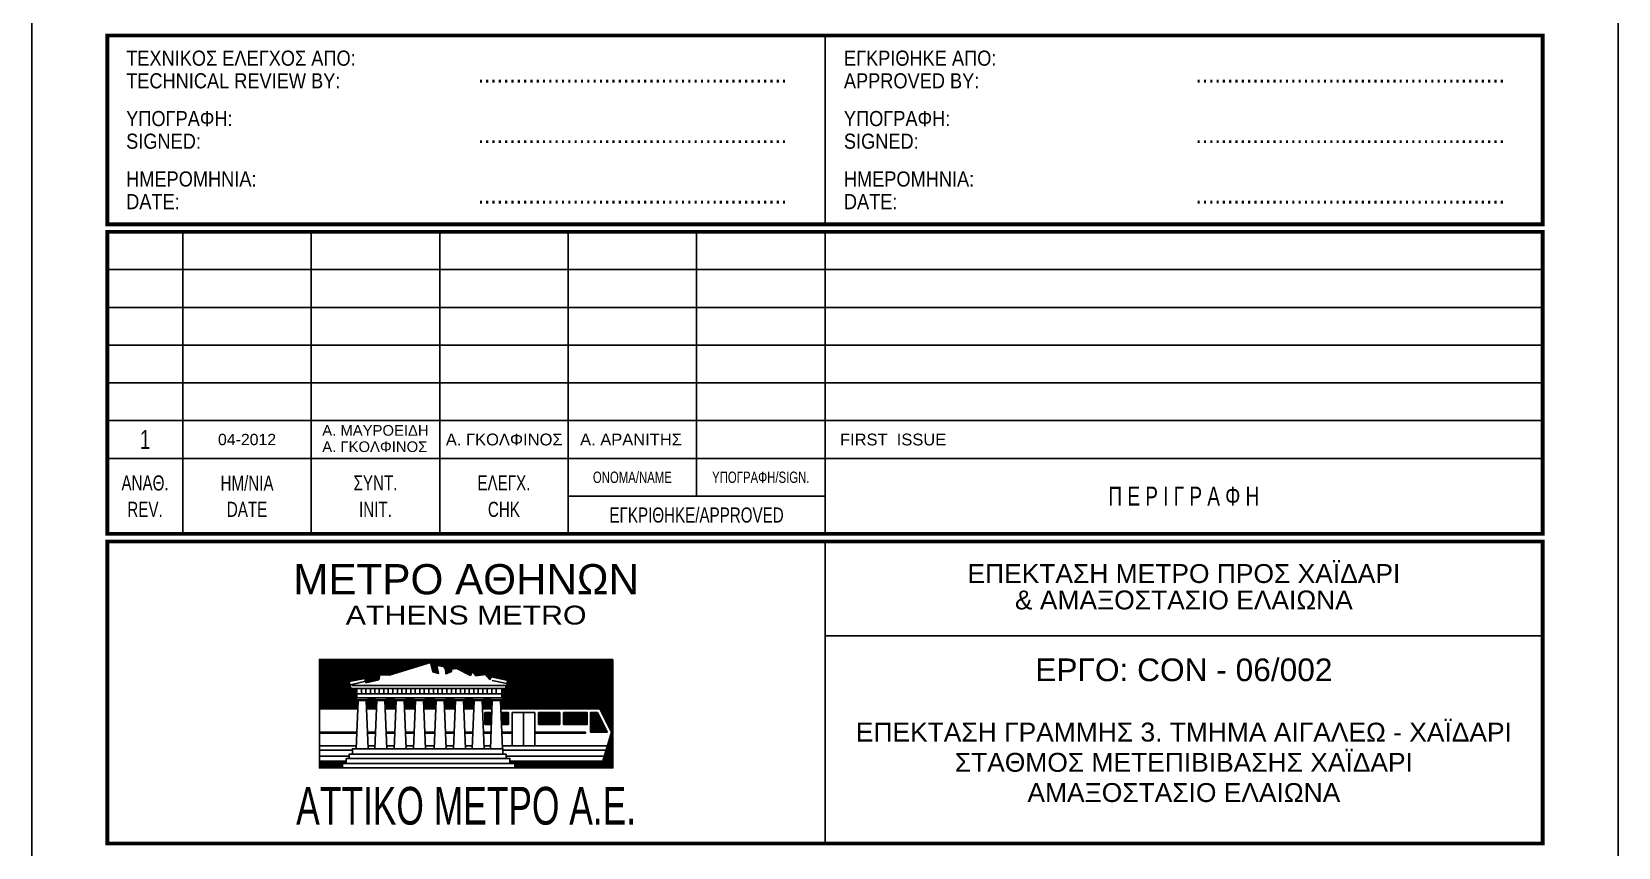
# Model space of a CAD drawing. Header units: millimetres. Extents: x 167 to 1023, y -2 to 136.
# Drawn here: x 981.14 to 1023.14, y 20.44 to 42.04 of the extents above; entities that cross this region are included whole.
import ezdxf
from ezdxf.enums import TextEntityAlignment as Align

# ---------------------------------------------------------------- set-up
doc = ezdxf.new("R2010")
doc.units = ezdxf.units.MM
doc.layers.add('OTM Title + Pinakida', color=7, linetype='Continuous')
doc.styles.add('ARIAL', font='ARIAL.TTF')
doc.styles.add('Arial Greek', font='ARIAL.TTF')
doc.styles.add('ARIAL_GREEK', font='ARIAL.TTF')
doc.styles.add('WG-COMPLEX', font='wgcompl.shx')
doc.styles.add('WG-SIMPL', font='wgsimpl.shx')

# ---------------------------------------------------------------- blocks, each defined once
blk = doc.blocks.new('*X89')
at = {"color": 0, "linetype": 'Continuous'}
for p, q in [((14.9, 279.54), (23.7, 288.34)), ((14.9, 279.71), (23.53, 288.34)), ((14.9, 279.89), (23.35, 288.34)), ((14.9, 280.07), (23.17, 288.34)), ((14.9, 280.25), (23, 288.34)), ((14.9, 280.42), (22.82, 288.34)), ((14.9, 280.6), (22.64, 288.34)), ((14.9, 280.78), (22.47, 288.34)), ((14.9, 280.95), (22.29, 288.34)), ((14.9, 281.13), (22.11, 288.34)), ((14.9, 281.31), (21.94, 288.34)), ((14.9, 281.48), (21.76, 288.34)), ((14.9, 281.66), (21.58, 288.34)), ((14.9, 281.84), (21.41, 288.34)), ((14.9, 282.01), (21.23, 288.34)), ((14.9, 282.19), (21.05, 288.34)), ((14.9, 282.37), (20.88, 288.34)), ((14.9, 282.54), (20.7, 288.34)), ((14.9, 282.72), (20.52, 288.34)), ((14.9, 282.9), (20.34, 288.34)), ((14.9, 283.07), (20.17, 288.34)), ((14.9, 283.25), (19.99, 288.34)), ((14.9, 283.43), (19.81, 288.34)), ((14.9, 283.6), (19.64, 288.34)), ((14.9, 283.78), (19.46, 288.34)), ((14.9, 283.96), (19.28, 288.34)), ((14.9, 284.13), (19.11, 288.34)), ((14.9, 284.31), (18.93, 288.34)), ((14.9, 284.49), (18.75, 288.34)), ((14.9, 284.66), (18.58, 288.34)), ((14.9, 284.84), (18.4, 288.34)), ((14.9, 285.02), (18.22, 288.34)), ((14.9, 285.2), (18.05, 288.34)), ((14.9, 285.37), (17.87, 288.34)), ((14.9, 285.55), (17.69, 288.34)), ((14.9, 285.73), (17.52, 288.34)), ((14.9, 285.9), (17.34, 288.34)), ((14.9, 286.08), (17.16, 288.34)), ((14.9, 286.26), (16.99, 288.34)), ((14.9, 286.43), (16.81, 288.34)), ((14.9, 286.61), (16.63, 288.34)), ((14.9, 286.79), (16.46, 288.34)), ((14.9, 286.96), (16.28, 288.34)), ((14.9, 287.14), (16.1, 288.34)), ((14.9, 287.32), (15.93, 288.34)), ((14.9, 287.49), (15.75, 288.34)), ((14.9, 287.67), (15.57, 288.34)), ((14.9, 287.85), (15.4, 288.34)), ((14.9, 288.02), (15.22, 288.34)), ((14.9, 288.2), (15.04, 288.34)), ((15.08, 279.54), (23.88, 288.34)), ((15.26, 279.54), (24.06, 288.34)), ((20.3, 284.4), (24.23, 288.34)), ((20.52, 284.45), (24.41, 288.34)), ((20.74, 284.49), (24.59, 288.34)), ((20.96, 284.54), (24.76, 288.34)), ((21.18, 284.58), (24.94, 288.34)), ((21.41, 284.63), (25.12, 288.34)), ((21.63, 284.67), (25.29, 288.34)), ((21.85, 284.72), (25.47, 288.34)), ((22.07, 284.76), (25.65, 288.34)), ((22.3, 284.81), (25.82, 288.34)), ((22.52, 284.85), (26, 288.34)), ((22.74, 284.9), (26.18, 288.34)), ((22.96, 284.94), (26.36, 288.34)), ((23.07, 284.87), (26.53, 288.34)), ((23.1, 284.73), (26.71, 288.34)), ((23.13, 284.59), (26.89, 288.34)), ((23.17, 284.44), (27.06, 288.34)), ((23.2, 284.3), (27.24, 288.34)), ((23.28, 284.2), (27.42, 288.34)), ((23.51, 284.25), (27.59, 288.34)), ((23.74, 284.31), (27.77, 288.34)), ((23.97, 284.36), (27.95, 288.34)), ((24.2, 284.41), (28.12, 288.34)), ((24.43, 284.47), (28.3, 288.34)), ((25.76, 285.62), (28.48, 288.34)), ((25.92, 285.61), (28.65, 288.34)), ((26.09, 285.6), (28.83, 288.34)), ((26.26, 285.59), (29.01, 288.34)), ((26.43, 285.58), (29.18, 288.34)), ((26.59, 285.57), (29.36, 288.34)), ((26.76, 285.56), (29.54, 288.34)), ((26.93, 285.55), (29.71, 288.34)), ((27.1, 285.54), (29.89, 288.34)), ((27.26, 285.53), (30.07, 288.34)), ((27.47, 285.57), (30.24, 288.34)), ((27.73, 285.65), (30.42, 288.34)), ((27.98, 285.72), (30.6, 288.34)), ((28.24, 285.8), (30.77, 288.34)), ((28.49, 285.88), (30.95, 288.34)), ((28.74, 285.95), (31.13, 288.34)), ((29, 286.03), (31.3, 288.34)), ((29.25, 286.11), (31.48, 288.34)), ((29.5, 286.18), (31.66, 288.34)), ((29.76, 286.26), (31.84, 288.34)), ((30.01, 286.34), (32.01, 288.34)), ((30.26, 286.41), (32.19, 288.34)), ((30.52, 286.49), (32.37, 288.34)), ((30.77, 286.57), (32.54, 288.34)), ((31.03, 286.64), (32.72, 288.34)), ((31.28, 286.72), (32.9, 288.34)), ((31.53, 286.8), (33.07, 288.34)), ((31.79, 286.87), (33.25, 288.34)), ((32.04, 286.95), (33.43, 288.34)), ((32.29, 287.03), (33.6, 288.34)), ((32.55, 287.11), (33.78, 288.34)), ((32.8, 287.18), (33.96, 288.34)), ((33.05, 287.26), (34.13, 288.34)), ((33.31, 287.34), (34.31, 288.34)), ((33.56, 287.41), (34.49, 288.34)), ((33.81, 287.49), (34.66, 288.34)), ((34.07, 287.57), (34.84, 288.34)), ((34.32, 287.64), (35.02, 288.34)), ((34.58, 287.72), (35.19, 288.34)), ((34.77, 287.74), (35.37, 288.34)), ((34.81, 287.6), (35.55, 288.34)), ((34.84, 287.46), (35.72, 288.34)), ((34.88, 287.32), (35.9, 288.34)), ((34.92, 287.18), (36.08, 288.34)), ((34.95, 287.04), (36.25, 288.34)), ((34.99, 286.9), (36.43, 288.34)), ((35.03, 286.76), (36.61, 288.34)), ((35.06, 286.62), (36.79, 288.34)), ((35.1, 286.48), (36.96, 288.34)), ((35.14, 286.34), (35.92, 287.12)), ((35.17, 286.2), (35.95, 286.97)), ((35.26, 286.1), (35.98, 286.82)), ((35.4, 286.06), (36.01, 286.67)), ((35.53, 286.03), (36.04, 286.53)), ((35.67, 285.99), (36.06, 286.38)), ((36.03, 287.23), (37.14, 288.34)), ((36.18, 287.2), (37.32, 288.34)), ((36.34, 287.18), (37.49, 288.34)), ((36.49, 287.16), (37.67, 288.34)), ((36.65, 287.14), (37.85, 288.34)), ((36.81, 287.12), (38.02, 288.34)), ((36.96, 287.1), (38.2, 288.34)), ((37.11, 287.07), (38.38, 288.34)), ((37.18, 286.97), (38.55, 288.34)), ((37.25, 286.86), (38.73, 288.34)), ((37.32, 286.75), (38.91, 288.34)), ((37.39, 286.65), (39.08, 288.34)), ((37.43, 286.51), (39.26, 288.34)), ((37.45, 286.35), (39.44, 288.34)), ((37.47, 286.2), (39.61, 288.34)), ((37.49, 286.04), (39.79, 288.34)), ((37.51, 285.88), (39.97, 288.34)), ((37.58, 285.78), (40.14, 288.34)), ((37.91, 285.93), (38.54, 286.55)), ((38.24, 286.08), (38.53, 286.37)), ((38.61, 286.62), (40.32, 288.34)), ((38.81, 286.65), (40.5, 288.34)), ((39.01, 286.67), (40.67, 288.34)), ((39.21, 286.7), (40.85, 288.34)), ((39.41, 286.72), (41.03, 288.34)), ((39.55, 286.68), (41.2, 288.34)), ((39.66, 286.62), (41.38, 288.34)), ((39.78, 286.56), (41.56, 288.34)), ((39.9, 286.5), (41.73, 288.34)), ((40.01, 286.44), (41.91, 288.34)), ((40.13, 286.38), (42.09, 288.34)), ((40.25, 286.32), (42.27, 288.34)), ((40.37, 286.26), (42.44, 288.34)), ((40.48, 286.2), (42.62, 288.34)), ((40.6, 286.14), (42.8, 288.34)), ((40.72, 286.08), (42.97, 288.34)), ((40.83, 286.02), (43.15, 288.34)), ((40.95, 285.96), (43.33, 288.34)), ((41.07, 285.9), (43.5, 288.34)), ((41.19, 285.85), (43.68, 288.34)), ((41.3, 285.79), (43.86, 288.34)), ((41.42, 285.73), (44.03, 288.34)), ((41.54, 285.67), (44.21, 288.34)), ((41.66, 285.61), (44.39, 288.34)), ((42.35, 286.13), (44.56, 288.34)), ((42.43, 286.02), (44.74, 288.34)), ((42.5, 285.92), (44.92, 288.34)), ((42.57, 285.82), (45.09, 288.34)), ((42.64, 285.71), (45.27, 288.34)), ((42.72, 285.61), (45.45, 288.34)), ((42.79, 285.5), (45.62, 288.34)), ((42.86, 285.4), (45.8, 288.34)), ((43.07, 285.43), (45.98, 288.34)), ((43.28, 285.46), (46.15, 288.34)), ((43.48, 285.49), (46.33, 288.34)), ((43.69, 285.52), (46.51, 288.34)), ((43.89, 285.55), (46.68, 288.34)), ((44.1, 285.57), (46.86, 288.34)), ((44.3, 285.6), (47.04, 288.34)), ((44.51, 285.63), (47.21, 288.34)), ((44.63, 285.58), (47.39, 288.34)), ((44.71, 285.48), (47.57, 288.34)), ((44.79, 285.39), (47.75, 288.34)), ((44.88, 285.29), (47.92, 288.34)), ((44.96, 285.2), (48.1, 288.34)), ((45.04, 285.11), (48.28, 288.34)), ((45.13, 285.01), (48.45, 288.34)), ((45.21, 284.92), (48.63, 288.34)), ((45.67, 285.21), (48.81, 288.34)), ((45.82, 285.17), (48.98, 288.34)), ((45.96, 285.14), (49.16, 288.34)), ((46.11, 285.11), (49.34, 288.34)), ((46.25, 285.08), (49.51, 288.34)), ((46.4, 285.05), (49.69, 288.34)), ((46.54, 285.02), (49.87, 288.34)), ((46.69, 284.98), (50.04, 288.34)), ((46.83, 284.95), (50.22, 288.34)), ((46.98, 284.92), (50.4, 288.34)), ((47.12, 284.89), (50.57, 288.34)), ((47.26, 280.6), (54.99, 288.34)), ((47.26, 280.43), (55.17, 288.34)), ((47.27, 284.86), (50.75, 288.34)), ((47.27, 280.26), (55.35, 288.34)), ((47.28, 280.09), (55.52, 288.34)), ((47.29, 279.92), (55.7, 288.34)), ((47.29, 279.75), (55.88, 288.34)), ((47.3, 279.58), (56.05, 288.34)), ((47.41, 284.82), (50.93, 288.34)), ((47.43, 279.54), (56.23, 288.34)), ((47.48, 282.42), (53.4, 288.34)), ((47.48, 282.24), (53.58, 288.34)), ((47.48, 282.06), (53.76, 288.34)), ((47.48, 281.89), (53.93, 288.34)), ((47.48, 281.71), (54.11, 288.34)), ((47.48, 281.53), (54.29, 288.34)), ((47.56, 284.79), (51.1, 288.34)), ((47.58, 281.46), (54.46, 288.34)), ((47.6, 281.3), (54.64, 288.34)), ((47.6, 281.12), (54.82, 288.34)), ((47.61, 279.54), (56.41, 288.34)), ((47.7, 284.76), (51.28, 288.34)), ((47.78, 279.54), (56.58, 288.34)), ((47.85, 284.73), (51.46, 288.34)), ((47.96, 279.54), (56.76, 288.34)), ((47.99, 284.7), (51.63, 288.34)), ((48.14, 284.66), (51.81, 288.34)), ((48.14, 279.54), (56.94, 288.34)), ((48.22, 283.34), (53.23, 288.34)), ((48.28, 284.63), (51.99, 288.34)), ((48.31, 279.54), (57.11, 288.34)), ((48.42, 284.06), (52.69, 288.34)), ((48.43, 284.6), (52.16, 288.34)), ((48.45, 283.92), (52.87, 288.34)), ((48.48, 283.77), (53.05, 288.34)), ((48.49, 279.54), (57.29, 288.34)), ((48.51, 284.33), (52.52, 288.34)), ((48.57, 284.57), (52.34, 288.34)), ((48.67, 279.54), (57.47, 288.34)), ((48.84, 279.54), (57.64, 288.34)), ((49.02, 279.54), (57.82, 288.34)), ((49.2, 279.54), (58, 288.34)), ((49.37, 279.54), (58.17, 288.34)), ((49.55, 279.54), (58.35, 288.34)), ((49.73, 279.54), (58.53, 288.34)), ((49.9, 279.54), (58.71, 288.34)), ((50.08, 279.54), (58.88, 288.34)), ((50.26, 279.54), (59.06, 288.34)), ((50.43, 279.54), (59.24, 288.34)), ((50.61, 279.54), (59.41, 288.34)), ((50.79, 279.54), (59.59, 288.34)), ((50.96, 279.54), (59.77, 288.34)), ((51.14, 279.54), (59.94, 288.34)), ((51.32, 279.54), (60.12, 288.34)), ((51.5, 279.54), (60.3, 288.34)), ((51.67, 279.54), (60.47, 288.34)), ((51.85, 279.54), (60.65, 288.34)), ((52.03, 279.54), (60.83, 288.34)), ((52.2, 279.54), (61, 288.34)), ((52.38, 279.54), (61.18, 288.34)), ((52.56, 279.54), (61.36, 288.34)), ((52.73, 279.54), (61.53, 288.34)), ((52.91, 279.54), (61.71, 288.34)), ((53.09, 279.54), (61.89, 288.34)), ((53.26, 279.54), (62.06, 288.34)), ((53.44, 279.54), (62.24, 288.34)), ((53.62, 279.54), (62.42, 288.34)), ((53.79, 279.54), (62.59, 288.34)), ((53.97, 279.54), (62.77, 288.34)), ((54.15, 279.54), (62.95, 288.34)), ((54.32, 279.54), (63.12, 288.34)), ((54.5, 279.54), (63.3, 288.34)), ((54.68, 279.54), (63.48, 288.34)), ((54.85, 279.54), (63.66, 288.34)), ((55.03, 279.54), (63.83, 288.34)), ((55.21, 279.54), (64.01, 288.34)), ((55.38, 279.54), (64.19, 288.34)), ((55.56, 279.54), (64.36, 288.34)), ((55.74, 279.54), (64.54, 288.34)), ((55.91, 279.54), (64.72, 288.34)), ((56.09, 279.54), (64.89, 288.34)), ((56.27, 279.54), (65.07, 288.34)), ((56.44, 279.54), (65.25, 288.34)), ((56.62, 279.54), (65.42, 288.34)), ((56.8, 279.54), (65.6, 288.34)), ((56.98, 279.54), (65.78, 288.34)), ((57.15, 279.54), (65.95, 288.34)), ((57.33, 279.54), (66.13, 288.34)), ((57.51, 279.54), (66.31, 288.34)), ((57.68, 279.54), (66.48, 288.34)), ((57.86, 279.54), (66.66, 288.34)), ((58.04, 279.54), (66.84, 288.34)), ((58.21, 279.54), (67.01, 288.34)), ((58.39, 279.54), (67.19, 288.34)), ((58.57, 279.54), (67.35, 288.32)), ((58.74, 279.54), (67.35, 288.15)), ((58.92, 279.54), (67.35, 287.97)), ((59.1, 279.54), (67.35, 287.79)), ((59.27, 279.54), (67.35, 287.62)), ((59.45, 279.54), (67.35, 287.44)), ((59.63, 279.54), (67.35, 287.26)), ((59.8, 279.54), (67.35, 287.09)), ((59.98, 279.54), (67.35, 286.91)), ((60.16, 279.54), (67.35, 286.73)), ((60.33, 279.54), (67.35, 286.56)), ((60.51, 279.54), (67.35, 286.38)), ((15.43, 279.54), (20.23, 284.34)), ((15.61, 279.54), (20.27, 284.2)), ((15.79, 279.54), (20.3, 284.05)), ((15.96, 279.54), (20.34, 283.91)), ((16.14, 279.54), (20.37, 283.77)), ((16.32, 279.54), (20.41, 283.63)), ((16.49, 279.54), (20.44, 283.49)), ((24.66, 284.52), (25.73, 285.59)), ((24.89, 284.58), (25.67, 285.36)), ((25.12, 284.63), (25.61, 285.12)), ((25.35, 284.69), (25.56, 284.89)), ((35.81, 285.95), (36.09, 286.23)), ((35.95, 285.92), (36.12, 286.09)), ((36.09, 285.88), (36.15, 285.94)), ((41.77, 285.55), (42.08, 285.86)), ((45.29, 284.82), (45.6, 285.13)), ((48.32, 283.61), (48.41, 283.7)), ((60.69, 279.54), (67.35, 286.2)), ((60.86, 279.54), (67.35, 286.02)), ((61.04, 279.54), (67.35, 285.85)), ((61.22, 279.54), (67.35, 285.67)), ((61.39, 279.54), (67.35, 285.49)), ((61.57, 279.54), (67.35, 285.32)), ((61.75, 279.54), (67.35, 285.14)), ((61.93, 279.54), (67.35, 284.96)), ((62.1, 279.54), (67.35, 284.79)), ((62.28, 279.54), (67.35, 284.61)), ((62.46, 279.54), (67.35, 284.43)), ((62.63, 279.54), (67.35, 284.26)), ((62.81, 279.54), (67.35, 284.08)), ((62.99, 279.54), (67.35, 283.9)), ((63.16, 279.54), (67.35, 283.73)), ((63.34, 279.54), (67.35, 283.55)), ((16.67, 279.54), (20.48, 283.35)), ((16.85, 279.54), (20.57, 283.26)), ((17.02, 279.54), (20.67, 283.18)), ((17.2, 279.54), (20.81, 283.15)), ((17.38, 279.54), (20.99, 283.15)), ((17.55, 279.54), (21.17, 283.15)), ((17.73, 279.54), (21.34, 283.15)), ((17.91, 279.54), (21.52, 283.15)), ((18.08, 279.54), (21.59, 283.05)), ((18.26, 279.54), (21.59, 282.87)), ((18.44, 279.54), (21.59, 282.69)), ((18.61, 279.54), (21.59, 282.52)), ((18.79, 279.54), (21.59, 282.34)), ((18.97, 279.54), (21.59, 282.16)), ((19.15, 279.54), (21.59, 281.99)), ((19.32, 279.54), (21.59, 281.81)), ((19.5, 279.54), (21.59, 281.63)), ((19.68, 279.54), (21.47, 281.34)), ((19.85, 279.54), (21.47, 281.16)), ((20.03, 279.54), (21.55, 281.05)), ((20.21, 279.54), (21.68, 281.01)), ((20.38, 279.54), (21.81, 280.97)), ((20.56, 279.54), (21.8, 280.78)), ((20.74, 279.54), (21.8, 280.6)), ((23.25, 280.82), (23.45, 281.01)), ((23.25, 280.99), (23.27, 281.01)), ((23.26, 280.65), (24.07, 281.46)), ((23.27, 280.48), (24.25, 281.46)), ((23.28, 280.14), (24.6, 281.46)), ((23.28, 280.31), (24.43, 281.46)), ((23.29, 279.97), (24.78, 281.46)), ((23.3, 279.8), (24.82, 281.32)), ((23.3, 279.63), (24.82, 281.15)), ((23.39, 279.54), (24.9, 281.05)), ((23.56, 279.54), (25.04, 281.01)), ((23.61, 281.17), (23.89, 281.46)), ((23.61, 281.35), (23.72, 281.46)), ((23.74, 279.54), (25.16, 280.95)), ((23.92, 279.54), (25.15, 280.77)), ((24.09, 279.54), (25.14, 280.58)), ((26.61, 280.99), (26.63, 281.01)), ((26.62, 280.82), (26.81, 281.01)), ((26.63, 280.48), (27.61, 281.46)), ((26.63, 280.65), (27.43, 281.46)), ((26.64, 280.31), (27.78, 281.46)), ((26.65, 279.97), (28.14, 281.46)), ((26.65, 280.14), (27.96, 281.46)), ((26.66, 279.8), (28.29, 281.43)), ((26.67, 279.63), (28.29, 281.25)), ((26.75, 279.54), (28.31, 281.1)), ((26.92, 279.54), (28.4, 281.01)), ((26.95, 281.16), (27.25, 281.46)), ((26.95, 281.33), (27.08, 281.46)), ((27.1, 279.54), (28.57, 281.01)), ((27.28, 279.54), (28.62, 280.88)), ((27.45, 279.54), (28.61, 280.69)), ((30.06, 280.91), (30.16, 281.01)), ((30.07, 280.74), (30.79, 281.46)), ((30.08, 280.4), (31.14, 281.46)), ((30.08, 280.57), (30.97, 281.46)), ((30.09, 280.23), (31.32, 281.46)), ((30.1, 279.89), (31.67, 281.46)), ((30.1, 280.06), (31.5, 281.46)), ((30.11, 279.72), (31.75, 281.36)), ((30.12, 279.55), (31.75, 281.18)), ((30.28, 279.54), (31.81, 281.06)), ((30.42, 281.26), (30.61, 281.46)), ((30.42, 281.44), (30.44, 281.46)), ((30.46, 279.54), (31.93, 281.01)), ((30.64, 279.54), (32.09, 280.99)), ((30.81, 279.54), (32.08, 280.8)), ((30.99, 279.54), (32.07, 280.62)), ((33.52, 281.01), (33.52, 281.01)), ((33.53, 280.67), (34.32, 281.46)), ((33.53, 280.84), (33.7, 281.01)), ((33.54, 280.5), (34.5, 281.46)), ((33.55, 280.16), (34.85, 281.46)), ((33.55, 280.33), (34.68, 281.46)), ((33.56, 279.99), (35.03, 281.46)), ((33.57, 279.65), (35.39, 281.46)), ((33.57, 279.82), (35.21, 281.46)), ((33.64, 279.54), (35.43, 281.33)), ((33.82, 279.54), (35.43, 281.15)), ((33.88, 281.19), (34.15, 281.46)), ((33.88, 281.37), (33.97, 281.46)), ((33.99, 279.54), (35.51, 281.05)), ((34.17, 279.54), (35.64, 281.01)), ((34.35, 279.54), (35.77, 280.96)), ((34.52, 279.54), (35.76, 280.78)), ((34.7, 279.54), (35.76, 280.59)), ((37.21, 280.81), (37.41, 281.01)), ((37.21, 280.98), (37.24, 281.01)), ((37.22, 280.64), (38.04, 281.46)), ((37.23, 280.3), (38.39, 281.46)), ((37.23, 280.47), (38.21, 281.46)), ((37.24, 280.13), (38.57, 281.46)), ((37.25, 279.96), (38.74, 281.46)), ((37.25, 279.79), (38.88, 281.42)), ((37.26, 279.62), (38.88, 281.24)), ((37.35, 279.54), (38.91, 281.09)), ((37.53, 279.54), (39, 281.01)), ((37.56, 281.16), (37.86, 281.46)), ((37.56, 281.34), (37.68, 281.46)), ((37.71, 279.54), (39.18, 281.01)), ((37.88, 279.54), (39.21, 280.87)), ((38.06, 279.54), (39.2, 280.68)), ((40.67, 280.91), (40.77, 281.01)), ((40.68, 280.74), (41.4, 281.46)), ((40.69, 280.4), (41.75, 281.46)), ((40.69, 280.57), (41.57, 281.46)), ((40.7, 280.23), (41.93, 281.46)), ((40.71, 280.06), (42.1, 281.46)), ((40.71, 279.89), (42.24, 281.42)), ((40.72, 279.72), (42.24, 281.25)), ((40.73, 279.55), (42.27, 281.1)), ((40.89, 279.54), (42.36, 281.01)), ((41.01, 281.25), (41.22, 281.46)), ((41.01, 281.43), (41.04, 281.46)), ((41.07, 279.54), (42.54, 281.01)), ((41.24, 279.54), (42.58, 280.87)), ((41.42, 279.54), (42.57, 280.69)), ((44.02, 280.9), (44.13, 281.01)), ((44.03, 280.73), (44.75, 281.46)), ((44.03, 280.56), (44.93, 281.46)), ((44.04, 280.39), (45.11, 281.46)), ((44.05, 280.22), (45.28, 281.46)), ((44.05, 280.05), (45.46, 281.46)), ((44.06, 279.88), (45.47, 281.29)), ((44.07, 279.71), (45.47, 281.12)), ((44.07, 279.54), (45.57, 281.03)), ((44.25, 279.54), (45.72, 281.01)), ((44.37, 281.43), (44.4, 281.46)), ((44.37, 281.26), (44.58, 281.46)), ((44.42, 279.54), (45.8, 280.92)), ((44.6, 279.54), (45.8, 280.73)), ((47.24, 280.94), (47.31, 281.01)), ((47.25, 280.77), (47.58, 281.1)), ((47.48, 283.12), (47.51, 283.15)), ((47.48, 282.95), (47.68, 283.15)), ((47.48, 282.77), (47.86, 283.15)), ((47.48, 282.59), (48.04, 283.15)), ((63.52, 279.54), (67.35, 283.37)), ((63.69, 279.54), (67.35, 283.2)), ((63.87, 279.54), (67.35, 283.02)), ((64.05, 279.54), (67.35, 282.84)), ((64.22, 279.54), (67.35, 282.67)), ((64.4, 279.54), (67.35, 282.49)), ((64.58, 279.54), (67.35, 282.31)), ((64.75, 279.54), (67.35, 282.14)), ((64.93, 279.54), (67.35, 281.96)), ((65.04, 279.47), (67.35, 281.78)), ((65.1, 279.35), (67.35, 281.61)), ((65.16, 279.23), (67.35, 281.43)), ((65.22, 279.12), (67.35, 281.25)), ((65.28, 279), (67.35, 281.07)), ((65.34, 278.88), (67.35, 280.9)), ((65.39, 278.76), (67.35, 280.72)), ((20.91, 279.54), (21.79, 280.41)), ((21.09, 279.54), (21.78, 280.23)), ((21.27, 279.54), (21.78, 280.05)), ((21.44, 279.54), (21.77, 279.86)), ((21.62, 279.54), (21.76, 279.68)), ((24.27, 279.54), (25.13, 280.4)), ((24.45, 279.54), (25.13, 280.22)), ((24.63, 279.54), (25.12, 280.03)), ((24.8, 279.54), (25.11, 279.85)), ((24.98, 279.54), (25.11, 279.66)), ((27.63, 279.54), (28.6, 280.51)), ((27.81, 279.54), (28.6, 280.33)), ((27.98, 279.54), (28.59, 280.14)), ((28.16, 279.54), (28.58, 279.96)), ((28.34, 279.54), (28.57, 279.77)), ((31.17, 279.54), (32.07, 280.44)), ((31.34, 279.54), (32.06, 280.25)), ((31.52, 279.54), (32.05, 280.07)), ((31.7, 279.54), (32.04, 279.88)), ((31.87, 279.54), (32.04, 279.7)), ((34.88, 279.54), (35.75, 280.41)), ((35.05, 279.54), (35.74, 280.22)), ((35.23, 279.54), (35.73, 280.04)), ((35.41, 279.54), (35.73, 279.85)), ((35.59, 279.54), (35.72, 279.67)), ((38.24, 279.54), (39.2, 280.5)), ((38.41, 279.54), (39.19, 280.31)), ((38.59, 279.54), (39.18, 280.13)), ((38.77, 279.54), (39.18, 279.94)), ((38.94, 279.54), (39.17, 279.76)), ((39.12, 279.54), (39.16, 279.58)), ((41.6, 279.54), (42.56, 280.5)), ((41.77, 279.54), (42.55, 280.32)), ((41.95, 279.54), (42.55, 280.13)), ((42.13, 279.54), (42.54, 279.95)), ((42.3, 279.54), (42.53, 279.76)), ((42.48, 279.54), (42.52, 279.58)), ((44.47, 278.7), (44.62, 278.85)), ((44.47, 278.53), (44.8, 278.85)), ((44.47, 278.35), (44.97, 278.85)), ((44.47, 278.17), (45.15, 278.85)), ((44.47, 278), (45.33, 278.85)), ((44.47, 277.82), (45.51, 278.85)), ((44.47, 277.64), (45.68, 278.85)), ((44.47, 277.47), (45.72, 278.71)), ((44.47, 277.29), (45.71, 278.52)), ((44.47, 277.11), (45.7, 278.34)), ((44.47, 276.94), (45.7, 278.16)), ((44.47, 276.76), (45.69, 277.97)), ((44.61, 276.72), (45.68, 277.79)), ((44.78, 279.54), (45.79, 280.55)), ((44.95, 279.54), (45.78, 280.36)), ((45.13, 279.54), (45.77, 280.18)), ((45.31, 279.54), (45.77, 280)), ((45.48, 279.54), (45.76, 279.81)), ((45.66, 279.54), (45.75, 279.63)), ((47.34, 278.74), (47.45, 278.85)), ((47.34, 278.57), (47.63, 278.85)), ((47.35, 278.4), (47.8, 278.85)), ((47.36, 278.23), (47.98, 278.85)), ((47.36, 278.06), (48.16, 278.85)), ((47.37, 277.89), (48.33, 278.85)), ((47.38, 277.72), (48.51, 278.85)), ((47.39, 277.55), (48.69, 278.85)), ((47.39, 277.38), (48.71, 278.7)), ((47.4, 277.21), (48.71, 278.52)), ((47.41, 277.04), (48.71, 278.35)), ((47.41, 276.87), (48.71, 278.17)), ((47.44, 276.72), (48.71, 277.99)), ((47.62, 276.72), (48.71, 277.82)), ((54.07, 278.75), (54.17, 278.85)), ((54.07, 278.58), (54.34, 278.85)), ((54.07, 278.4), (54.52, 278.85)), ((54.07, 278.22), (54.7, 278.85)), ((54.07, 278.05), (54.87, 278.85)), ((54.07, 277.87), (55.05, 278.85)), ((54.07, 277.69), (55.23, 278.85)), ((54.07, 277.52), (55.4, 278.85)), ((54.07, 277.34), (55.58, 278.85)), ((54.07, 277.16), (55.76, 278.85)), ((54.07, 276.99), (55.93, 278.85)), ((54.07, 276.81), (56.11, 278.85)), ((54.16, 276.72), (56.29, 278.85)), ((54.33, 276.72), (56.47, 278.85)), ((54.51, 276.72), (56.64, 278.85)), ((54.69, 276.72), (56.82, 278.85)), ((54.86, 276.72), (57, 278.85)), ((55.04, 276.72), (57.17, 278.85)), ((55.22, 276.72), (57.35, 278.85)), ((55.4, 276.72), (57.53, 278.85)), ((55.57, 276.72), (57.7, 278.85)), ((55.75, 276.72), (57.85, 278.82)), ((55.93, 276.72), (57.85, 278.65)), ((56.1, 276.72), (57.85, 278.47)), ((56.28, 276.72), (57.85, 278.29)), ((56.46, 276.72), (57.85, 278.12)), ((56.63, 276.72), (57.85, 277.94)), ((56.81, 276.72), (57.85, 277.76)), ((58.53, 278.79), (58.59, 278.85)), ((58.53, 278.62), (58.76, 278.85)), ((58.53, 278.44), (58.94, 278.85)), ((58.53, 278.26), (59.12, 278.85)), ((58.53, 278.09), (59.29, 278.85)), ((58.53, 277.91), (59.47, 278.85)), ((58.53, 277.73), (59.65, 278.85)), ((58.53, 277.56), (59.82, 278.85)), ((58.53, 277.38), (60, 278.85)), ((58.53, 277.2), (60.18, 278.85)), ((58.53, 277.03), (60.35, 278.85)), ((58.53, 276.85), (60.53, 278.85)), ((58.58, 276.72), (60.71, 278.85)), ((58.75, 276.72), (60.88, 278.85)), ((58.93, 276.72), (61.06, 278.85)), ((59.11, 276.72), (61.24, 278.85)), ((59.28, 276.72), (61.42, 278.85)), ((59.46, 276.72), (61.59, 278.85)), ((59.64, 276.72), (61.77, 278.85)), ((59.81, 276.72), (61.95, 278.85)), ((59.99, 276.72), (62.12, 278.85)), ((60.17, 276.72), (62.3, 278.85)), ((60.34, 276.72), (62.48, 278.85)), ((60.52, 276.72), (62.65, 278.85)), ((60.7, 276.72), (62.77, 278.79)), ((60.88, 276.72), (62.77, 278.62)), ((61.05, 276.72), (62.77, 278.44)), ((61.23, 276.72), (62.77, 278.26)), ((61.41, 276.72), (62.77, 278.09)), ((61.58, 276.72), (62.77, 277.91)), ((61.76, 276.72), (62.77, 277.73)), ((63.33, 278.82), (63.36, 278.85)), ((63.33, 278.64), (63.54, 278.85)), ((63.33, 278.47), (63.71, 278.85)), ((63.33, 278.29), (63.89, 278.85)), ((63.33, 278.11), (64.07, 278.85)), ((63.33, 277.94), (64.24, 278.85)), ((63.33, 277.76), (64.42, 278.85)), ((63.33, 277.58), (64.59, 278.84)), ((63.33, 277.41), (64.65, 278.72)), ((63.33, 277.23), (64.71, 278.61)), ((63.33, 277.05), (64.77, 278.49)), ((63.33, 276.88), (64.83, 278.37)), ((63.33, 276.7), (64.89, 278.25)), ((63.33, 276.52), (64.94, 278.14)), ((63.33, 276.35), (65, 278.02)), ((63.33, 276.17), (65.06, 277.9)), ((63.33, 275.99), (65.12, 277.78)), ((65.45, 278.65), (67.35, 280.54)), ((65.51, 278.53), (67.35, 280.37)), ((65.57, 278.41), (67.35, 280.19)), ((65.63, 278.3), (67.35, 280.01)), ((65.69, 278.18), (67.35, 279.84)), ((65.75, 278.06), (67.35, 279.66)), ((65.81, 277.94), (67.35, 279.48)), ((65.87, 277.83), (67.35, 279.31)), ((65.93, 277.71), (67.35, 279.13)), ((65.99, 277.59), (67.35, 278.95)), ((66.05, 277.47), (67.35, 278.78)), ((66.11, 277.36), (67.35, 278.6)), ((66.17, 277.24), (67.35, 278.42)), ((66.23, 277.12), (67.35, 278.25)), ((66.29, 277), (67.35, 278.07)), ((66.35, 276.89), (67.35, 277.89)), ((44.79, 276.72), (45.67, 277.6)), ((44.97, 276.72), (45.67, 277.42)), ((45.14, 276.72), (45.66, 277.24)), ((45.32, 276.72), (45.65, 277.05)), ((45.5, 276.72), (45.64, 276.87)), ((47.79, 276.72), (48.71, 277.64)), ((47.97, 276.72), (48.71, 277.46)), ((48.15, 276.72), (48.71, 277.29)), ((48.32, 276.72), (48.71, 277.11)), ((48.5, 276.72), (48.71, 276.93)), ((48.68, 276.72), (48.71, 276.76)), ((56.99, 276.72), (57.85, 277.59)), ((57.16, 276.72), (57.85, 277.41)), ((57.34, 276.72), (57.85, 277.23)), ((57.52, 276.72), (57.85, 277.06)), ((57.69, 276.72), (57.85, 276.88)), ((61.94, 276.72), (62.77, 277.56)), ((62.11, 276.72), (62.77, 277.38)), ((62.29, 276.72), (62.77, 277.2)), ((62.47, 276.72), (62.77, 277.03)), ((62.64, 276.72), (62.77, 276.85)), ((63.33, 275.82), (65.18, 277.67)), ((63.33, 275.64), (65.24, 277.55)), ((63.33, 275.46), (65.3, 277.43)), ((63.42, 275.38), (65.36, 277.31)), ((63.6, 275.38), (65.42, 277.2)), ((63.77, 275.38), (65.48, 277.08)), ((63.95, 275.38), (65.54, 276.96)), ((64.13, 275.38), (65.6, 276.84)), ((64.3, 275.38), (65.66, 276.73)), ((64.48, 275.38), (65.71, 276.61)), ((64.66, 275.38), (65.77, 276.49)), ((64.83, 275.38), (65.83, 276.37)), ((65.01, 275.38), (65.89, 276.26)), ((65.19, 275.38), (65.95, 276.14)), ((65.36, 275.38), (66.01, 276.02)), ((65.54, 275.38), (66.07, 275.9)), ((65.72, 275.38), (66.13, 275.79)), ((65.9, 275.38), (66.19, 275.67)), ((66.07, 275.38), (66.25, 275.55)), ((66.25, 275.38), (66.31, 275.43)), ((66.41, 276.77), (67.35, 277.72)), ((66.47, 276.65), (67.35, 277.54)), ((66.52, 276.54), (67.35, 277.36)), ((66.58, 276.42), (67.35, 277.19)), ((66.64, 276.3), (67.35, 277.01)), ((66.7, 276.18), (67.35, 276.83)), ((66.76, 276.07), (67.35, 276.66)), ((66.82, 275.95), (67.35, 276.48)), ((66.88, 275.83), (67.35, 276.3)), ((66.88, 274.59), (67.35, 275.06)), ((66.94, 275.71), (67.35, 276.13)), ((66.95, 274.84), (67.35, 275.24)), ((67, 275.6), (67.35, 275.95)), ((67.03, 275.1), (67.35, 275.42)), ((67.06, 275.48), (67.35, 275.77)), ((67.1, 275.35), (67.35, 275.59)), ((65.67, 270.55), (67.35, 272.24)), ((65.75, 270.81), (67.35, 272.41)), ((65.82, 271.06), (67.35, 272.59)), ((65.9, 271.31), (67.35, 272.77)), ((65.97, 271.56), (67.35, 272.94)), ((66.05, 271.82), (67.35, 273.12)), ((66.12, 272.07), (67.35, 273.3)), ((66.2, 272.32), (67.35, 273.47)), ((66.27, 272.57), (67.35, 273.65)), ((66.35, 272.82), (67.35, 273.83)), ((66.42, 273.08), (67.35, 274)), ((66.5, 273.33), (67.35, 274.18)), ((66.58, 273.58), (67.35, 274.36)), ((66.65, 273.83), (67.35, 274.53)), ((66.73, 274.09), (67.35, 274.71)), ((66.8, 274.34), (67.35, 274.89)), ((14.9, 269.11), (15.98, 270.19)), ((14.9, 269.29), (15.81, 270.19)), ((14.9, 269.46), (15.63, 270.19)), ((14.9, 269.64), (15.45, 270.19)), ((14.9, 269.82), (15.28, 270.19)), ((14.9, 269.99), (15.1, 270.19)), ((14.9, 270.17), (14.92, 270.19)), ((14.92, 268.94), (16.16, 270.19)), ((15.09, 268.94), (16.34, 270.19)), ((15.27, 268.94), (16.51, 270.19)), ((15.45, 268.94), (16.69, 270.19)), ((15.62, 268.94), (16.87, 270.19)), ((15.8, 268.94), (17.04, 270.19)), ((15.98, 268.94), (17.22, 270.19)), ((16.15, 268.94), (17.4, 270.19)), ((16.33, 268.94), (17.57, 270.19)), ((16.51, 268.94), (17.75, 270.19)), ((16.68, 268.94), (17.93, 270.19)), ((16.86, 268.94), (18.1, 270.19)), ((17.04, 268.94), (18.28, 270.19)), ((17.21, 268.94), (18.46, 270.19)), ((17.39, 268.94), (18.64, 270.19)), ((17.57, 268.94), (18.81, 270.19)), ((17.74, 268.94), (18.99, 270.19)), ((17.92, 268.94), (19.17, 270.19)), ((18.1, 268.94), (19.34, 270.19)), ((18.27, 268.94), (19.02, 269.69)), ((18.45, 268.94), (19.02, 269.52)), ((18.63, 268.94), (19.02, 269.34)), ((19.06, 269.73), (19.52, 270.19)), ((19.24, 269.73), (19.7, 270.19)), ((19.41, 269.73), (19.7, 270.02)), ((19.59, 269.73), (19.7, 269.84)), ((48.93, 270.08), (49.04, 270.19)), ((48.93, 269.9), (49.22, 270.19)), ((48.94, 269.73), (49.39, 270.19)), ((49.11, 269.73), (49.57, 270.19)), ((49.29, 269.73), (49.75, 270.19)), ((49.47, 269.73), (49.92, 270.19)), ((49.64, 269.73), (50.1, 270.19)), ((49.82, 269.73), (50.28, 270.19)), ((49.83, 269.56), (50.45, 270.19)), ((49.83, 269.39), (50.63, 270.19)), ((49.83, 269.21), (50.81, 270.19)), ((49.83, 269.03), (50.99, 270.19)), ((49.92, 268.94), (51.16, 270.19)), ((50.09, 268.94), (51.34, 270.19)), ((50.27, 268.94), (51.52, 270.19)), ((50.45, 268.94), (51.69, 270.19)), ((50.62, 268.94), (51.87, 270.19)), ((50.8, 268.94), (52.05, 270.19)), ((50.98, 268.94), (52.22, 270.19)), ((51.15, 268.94), (52.4, 270.19)), ((51.33, 268.94), (52.58, 270.19)), ((51.51, 268.94), (52.75, 270.19)), ((51.68, 268.94), (52.93, 270.19)), ((51.86, 268.94), (53.11, 270.19)), ((52.04, 268.94), (53.28, 270.19)), ((52.22, 268.94), (53.46, 270.19)), ((52.39, 268.94), (53.64, 270.19)), ((52.57, 268.94), (53.81, 270.19)), ((52.75, 268.94), (53.99, 270.19)), ((52.92, 268.94), (54.17, 270.19)), ((53.1, 268.94), (54.34, 270.19)), ((53.28, 268.94), (54.52, 270.19)), ((53.45, 268.94), (54.7, 270.19)), ((53.63, 268.94), (54.87, 270.19)), ((53.81, 268.94), (55.05, 270.19)), ((53.98, 268.94), (55.23, 270.19)), ((54.16, 268.94), (55.4, 270.19)), ((54.34, 268.94), (55.58, 270.19)), ((54.51, 268.94), (55.76, 270.19)), ((54.69, 268.94), (55.93, 270.19)), ((54.87, 268.94), (56.11, 270.19)), ((55.04, 268.94), (56.29, 270.19)), ((55.22, 268.94), (56.47, 270.19)), ((55.4, 268.94), (56.64, 270.19)), ((55.57, 268.94), (56.82, 270.19)), ((55.75, 268.94), (57, 270.19)), ((55.93, 268.94), (57.17, 270.19)), ((56.1, 268.94), (57.35, 270.19)), ((56.28, 268.94), (57.53, 270.19)), ((56.46, 268.94), (57.7, 270.19)), ((56.63, 268.94), (57.88, 270.19)), ((56.81, 268.94), (58.06, 270.19)), ((56.99, 268.94), (58.23, 270.19)), ((57.16, 268.94), (58.41, 270.19)), ((57.34, 268.94), (58.59, 270.19)), ((57.52, 268.94), (58.76, 270.19)), ((57.7, 268.94), (58.94, 270.19)), ((57.87, 268.94), (59.12, 270.19)), ((58.05, 268.94), (59.29, 270.19)), ((58.23, 268.94), (59.47, 270.19)), ((58.4, 268.94), (59.65, 270.19)), ((58.58, 268.94), (59.82, 270.19)), ((58.76, 268.94), (60, 270.19)), ((58.93, 268.94), (60.18, 270.19)), ((59.11, 268.94), (60.35, 270.19)), ((59.29, 268.94), (60.53, 270.19)), ((59.46, 268.94), (60.71, 270.19)), ((59.64, 268.94), (60.88, 270.19)), ((59.82, 268.94), (61.06, 270.19)), ((59.99, 268.94), (61.24, 270.19)), ((60.17, 268.94), (61.42, 270.19)), ((60.35, 268.94), (61.59, 270.19)), ((60.52, 268.94), (61.77, 270.19)), ((60.7, 268.94), (61.95, 270.19)), ((60.88, 268.94), (62.12, 270.19)), ((61.05, 268.94), (62.3, 270.19)), ((61.23, 268.94), (62.48, 270.19)), ((61.41, 268.94), (62.65, 270.19)), ((61.58, 268.94), (62.83, 270.19)), ((61.76, 268.94), (63.01, 270.19)), ((61.94, 268.94), (63.18, 270.19)), ((62.11, 268.94), (63.36, 270.19)), ((62.29, 268.94), (63.54, 270.19)), ((62.47, 268.94), (63.71, 270.19)), ((62.65, 268.94), (63.89, 270.19)), ((62.82, 268.94), (64.07, 270.19)), ((63, 268.94), (64.24, 270.19)), ((63.18, 268.94), (64.42, 270.19)), ((63.35, 268.94), (64.6, 270.19)), ((63.53, 268.94), (64.77, 270.19)), ((63.71, 268.94), (64.95, 270.19)), ((63.88, 268.94), (65.13, 270.19)), ((64.06, 268.94), (65.3, 270.19)), ((64.24, 268.94), (65.48, 270.19)), ((64.41, 268.94), (67.35, 271.88)), ((64.59, 268.94), (67.35, 271.71)), ((64.77, 268.94), (67.35, 271.53)), ((64.94, 268.94), (67.35, 271.35)), ((65.12, 268.94), (67.35, 271.18)), ((65.3, 268.94), (67.35, 271)), ((65.47, 268.94), (67.35, 270.82)), ((65.59, 270.3), (67.35, 272.06)), ((65.65, 268.94), (67.35, 270.65)), ((65.83, 268.94), (67.35, 270.47)), ((66, 268.94), (67.35, 270.29)), ((66.18, 268.94), (67.35, 270.11)), ((66.36, 268.94), (67.35, 269.94)), ((66.53, 268.94), (67.35, 269.76)), ((66.71, 268.94), (67.35, 269.58)), ((66.89, 268.94), (67.35, 269.41)), ((67.06, 268.94), (67.35, 269.23)), ((18.8, 268.94), (19.02, 269.16)), ((18.98, 268.94), (19.02, 268.99)), ((67.24, 268.94), (67.35, 269.05))]:
    blk.add_line(p, q, dxfattribs=at)

msp = doc.modelspace()

# ---------------------------------------------------------------- linework, layer by layer
at = {"layer": 'OTM Title + Pinakida', "color": 7, "ltscale": 0.1}
msp.add_line((981.144, -0.365), (981.144, 133.548), dxfattribs=at)
at = {"layer": 'OTM Title + Pinakida'}
for p, q in [((1002.144, 41.935), (1002.144, 36.935)), ((985.144, 36.735), (985.144, 28.735)), ((988.544, 36.735), (988.544, 28.735)), ((991.944, 36.735), (991.944, 28.735)), ((995.344, 36.735), (995.344, 28.735)), ((998.744, 36.735), (998.744, 29.735)), ((1002.144, 28.735), (1002.144, 36.735)), ((983.144, 35.735), (1021.144, 35.735)), ((983.144, 34.735), (1021.144, 34.735)), ((983.144, 33.735), (1021.144, 33.735)), ((983.144, 32.735), (1021.144, 32.735)), ((983.144, 31.735), (1021.144, 31.735)), ((983.144, 30.735), (1021.144, 30.735)), ((995.344, 29.735), (1002.144, 29.735)), ((1002.144, 28.535), (1002.144, 20.535)), ((1002.144, 26.035), (1021.144, 26.035)), ((989.584, 24.741), (989.985, 24.834)), ((993.265, 24.884), (993.29, 24.908)), ((993.721, 24.776), (993.329, 24.855)), ((989.731, 24.39), (993.603, 24.39)), ((989.749, 24.39), (989.749, 24.641)), ((989.749, 24.5), (993.585, 24.5)), ((989.87, 24.641), (989.87, 24.5)), ((989.988, 24.641), (989.988, 24.5)), ((990.109, 24.641), (990.109, 24.5)), ((990.227, 24.641), (990.227, 24.5)), ((990.345, 24.641), (990.345, 24.5)), ((990.466, 24.641), (990.466, 24.5)), ((990.584, 24.641), (990.584, 24.5)), ((990.702, 24.641), (990.702, 24.5)), ((990.823, 24.641), (990.823, 24.5)), ((990.941, 24.641), (990.941, 24.5)), ((991.059, 24.641), (991.059, 24.5)), ((991.18, 24.641), (991.18, 24.5)), ((991.298, 24.641), (991.298, 24.5)), ((991.419, 24.641), (991.419, 24.5)), ((991.537, 24.641), (991.537, 24.5)), ((991.655, 24.641), (991.655, 24.5)), ((991.776, 24.641), (991.776, 24.5)), ((991.895, 24.641), (991.895, 24.5)), ((992.013, 24.641), (992.013, 24.5)), ((992.134, 24.641), (992.134, 24.5)), ((992.252, 24.641), (992.252, 24.5)), ((992.37, 24.641), (992.37, 24.5)), ((992.491, 24.641), (992.491, 24.5)), ((992.609, 24.641), (992.609, 24.5)), ((992.727, 24.641), (992.727, 24.5)), ((992.848, 24.641), (992.848, 24.5)), ((992.966, 24.641), (992.966, 24.5)), ((993.084, 24.641), (993.084, 24.5)), ((993.205, 24.641), (993.205, 24.5)), ((993.323, 24.641), (993.323, 24.5)), ((993.441, 24.641), (993.441, 24.5)), ((993.585, 24.39), (993.585, 24.641)), ((988.758, 24.105), (989.773, 24.105)), ((989.782, 24.323), (989.731, 23.046)), ((989.994, 24.323), (990.047, 23.046)), ((990.003, 24.105), (990.269, 24.105)), ((990.277, 24.323), (990.227, 23.046)), ((990.493, 24.323), (990.543, 23.046)), ((990.502, 24.105), (990.782, 24.105)), ((990.791, 24.323), (990.741, 23.046)), ((990.773, 24.105), (990.783, 24.116)), ((991.003, 24.323), (991.056, 23.046)), ((991.012, 24.105), (991.296, 24.105)), ((991.304, 24.323), (991.254, 23.046)), ((991.517, 24.323), (991.567, 23.046)), ((991.526, 24.105), (991.842, 24.105)), ((991.85, 24.323), (991.8, 23.046)), ((992.063, 24.323), (992.113, 23.046)), ((992.071, 24.105), (992.352, 24.105)), ((992.361, 24.323), (992.311, 23.046)), ((992.576, 24.323), (992.626, 23.046)), ((992.585, 24.105), (992.85, 24.105)), ((992.86, 24.323), (992.806, 23.046)), ((993.072, 24.323), (993.122, 23.046)), ((993.08, 24.105), (993.329, 24.105)), ((993.337, 24.323), (993.287, 23.046)), ((993.55, 24.323), (993.603, 23.046)), ((994.164, 24.003), (994.164, 23.121)), ((988.758, 23.488), (989.749, 23.488)), ((988.758, 23.454), (989.748, 23.454)), ((988.758, 23.121), (989.734, 23.121)), ((990.029, 23.488), (990.245, 23.488)), ((990.03, 23.454), (990.243, 23.454)), ((990.044, 23.121), (990.23, 23.121)), ((990.525, 23.454), (990.757, 23.454)), ((990.526, 23.488), (990.758, 23.488)), ((990.54, 23.121), (990.744, 23.121)), ((991.038, 23.488), (991.271, 23.488)), ((991.039, 23.454), (991.27, 23.454)), ((991.053, 23.121), (991.257, 23.121)), ((991.55, 23.488), (991.817, 23.488)), ((991.552, 23.454), (991.816, 23.454)), ((991.564, 23.121), (991.803, 23.121)), ((992.095, 23.488), (992.328, 23.488)), ((992.097, 23.454), (992.327, 23.454)), ((992.11, 23.121), (992.314, 23.121)), ((992.609, 23.488), (992.825, 23.488)), ((992.61, 23.454), (992.823, 23.454)), ((992.623, 23.121), (992.809, 23.121)), ((993.105, 23.488), (993.305, 23.488)), ((993.106, 23.454), (993.303, 23.454)), ((993.119, 23.121), (993.29, 23.121)), ((993.585, 23.488), (993.863, 23.488)), ((993.586, 23.454), (993.863, 23.454)), ((993.6, 23.121), (996.385, 23.121)), ((988.758, 23.003), (989.634, 23.003)), ((988.758, 22.852), (989.551, 22.852)), ((988.758, 22.72), (989.469, 22.72)), ((993.618, 23.003), (996.35, 23.003)), ((993.7, 22.852), (996.305, 22.852))]:
    msp.add_line(p, q, dxfattribs=at)
at = {"layer": 'OTM Title + Pinakida', "color": 2, "ltscale": 0.1}
msp.add_lwpolyline([(981.144, 57.035), (981.144, -2.365), (1023.144, -2.365), (1023.144, 57.035)], close=True, dxfattribs=at)
at = {"layer": 'OTM Title + Pinakida', "const_width": 0.1}
for points in [[(983.144, 36.935), (1021.144, 36.935), (1021.144, 41.935), (983.144, 41.935)], [(983.144, 28.735), (1021.144, 28.735), (1021.144, 36.735), (983.144, 36.735)], [(983.144, 20.535), (1021.144, 20.535), (1021.144, 28.535), (983.144, 28.535)]]:
    msp.add_lwpolyline(points, close=True, dxfattribs=at)
at = {"layer": 'OTM Title + Pinakida'}
for points in [[(996.53, 25.409), (988.758, 25.409), (988.758, 22.535), (996.53, 22.535)], [(994.562, 23.687), (995.123, 23.687), (995.123, 24.003), (994.562, 24.003)], [(995.223, 23.687), (995.852, 23.687), (995.852, 24.003), (995.223, 24.003)], [(996.12, 24.003), (995.934, 24.003), (995.934, 23.488), (996.38, 23.488)]]:
    msp.add_lwpolyline(points, close=True, dxfattribs=at)
for points in [[(989.616, 24.723), (993.736, 24.722), (993.724, 24.776), (993.751, 24.85), (993.314, 24.946), (993.273, 24.875), (993.154, 25.009), (992.901, 24.974), (992.815, 25.097), (992.756, 24.987), (992.396, 25.17), (992.26, 25.154), (992.257, 25.094), (992.11, 25.026), (992.095, 25.151), (992.048, 25.223), (991.868, 25.247), (991.909, 25.042), (991.765, 25.08), (991.7, 25.326), (990.602, 24.993), (990.363, 25.006), (990.33, 24.874), (989.991, 24.794), (989.965, 24.909), (989.546, 24.823), (989.584, 24.669), (989.616, 24.641), (993.686, 24.641), (993.715, 24.723)], [(990.047, 24.39), (990.047, 24.34), (989.731, 24.34), (989.731, 24.39)], [(990.543, 24.39), (990.543, 24.34), (990.227, 24.34), (990.227, 24.39)], [(991.056, 24.39), (991.056, 24.34), (990.741, 24.34), (990.741, 24.39)], [(991.57, 24.39), (991.57, 24.34), (991.254, 24.34), (991.254, 24.39)], [(992.116, 24.39), (992.116, 24.34), (991.8, 24.34), (991.8, 24.39)], [(992.626, 24.39), (992.626, 24.34), (992.311, 24.34), (992.311, 24.39)], [(993.125, 24.39), (993.125, 24.34), (992.809, 24.34), (992.809, 24.39)], [(993.603, 24.39), (993.603, 24.34), (993.287, 24.34), (993.287, 24.39)], [(989.731, 24.34), (989.749, 24.323), (990.029, 24.323), (990.047, 24.34)], [(990.227, 24.34), (990.245, 24.323), (990.525, 24.323), (990.543, 24.34)], [(990.741, 24.34), (990.758, 24.323), (991.039, 24.323), (991.056, 24.34)], [(991.254, 24.34), (991.272, 24.323), (991.552, 24.323), (991.57, 24.34)], [(991.8, 24.34), (991.818, 24.323), (992.098, 24.323), (992.116, 24.34)], [(992.311, 24.34), (992.328, 24.323), (992.609, 24.323), (992.626, 24.34)], [(992.809, 24.34), (992.827, 24.323), (993.107, 24.323), (993.125, 24.34)], [(993.313, 23.687), (993.14, 23.687), (993.14, 24.003), (993.326, 24.003)], [(993.287, 24.34), (993.305, 24.323), (993.585, 24.323), (993.603, 24.34)], [(993.801, 22.72), (996.265, 22.72), (996.495, 23.488), (996.182, 24.105), (993.559, 24.105)], [(993.576, 23.687), (993.768, 23.687), (993.768, 24.003), (993.563, 24.003)], [(994.462, 23.121), (994.462, 24.003), (993.863, 24.003), (993.863, 23.121)], [(994.462, 23.454), (995.802, 23.454), (995.802, 23.488), (994.462, 23.488)], [(989.469, 22.652), (989.469, 22.783), (993.801, 22.783), (993.801, 22.652)], [(989.551, 22.786), (989.551, 22.902), (993.7, 22.902), (993.7, 22.783)], [(989.634, 22.902), (989.634, 23.046), (993.618, 23.046), (993.618, 22.902)], [(993.934, 22.535), (993.934, 22.652), (989.368, 22.652), (989.368, 22.535)]]:
    msp.add_lwpolyline(points, dxfattribs=at)

# ---------------------------------------------------------------- block references
at = {"layer": 'OTM Title + Pinakida', "color": 5, "xscale": 0.148200006922707, "yscale": 0.1482000070391223, "zscale": 0.1482, "rotation": 359.9999999774963}
msp.add_blockref('*X89', (986.549, -17.322, -2.075), dxfattribs=at)

# ---------------------------------------------------------------- texts
at = {"layer": 'OTM Title + Pinakida', "style": 'WG-SIMPL', "oblique": 360, "width": 0.9}
for s, p in [('ΤΕΧΝΙΚΟΣ ΕΛΕΓΧΟΣ ΑΠΟ:', (983.644, 41.335)), ('ΕΓΚΡΙΘΗΚΕ ΑΠΟ:', (1002.644, 41.335)), ('TECHNICAL REVIEW BY:', (983.644, 40.735)), ('APPROVED BY:', (1002.644, 40.735)), ('ΥΠΟΓΡΑΦΗ:', (983.644, 39.735)), ('ΥΠΟΓΡΑΦΗ:', (1002.644, 39.735)), ('SIGNED:', (983.644, 39.135)), ('SIGNED:', (1002.644, 39.135)), ('ΗΜΕΡΟΜΗΝΙΑ:', (983.644, 38.135)), ('ΗΜΕΡΟΜΗΝΙΑ:', (1002.644, 38.135)), ('DATE:', (983.644, 37.535)), ('DATE:', (1002.644, 37.535))]:
    msp.add_text(s, height=0.4, dxfattribs=at).set_placement(p, align=Align.MIDDLE_LEFT)
for p in [(1001.144, 40.535), (1020.144, 40.535), (1001.144, 38.935), (1020.144, 38.935), (1001.144, 37.335), (1020.144, 37.335)]:
    msp.add_text('.................................................', height=0.5, dxfattribs=at).set_placement(p, align=Align.BOTTOM_RIGHT)
at = {"layer": 'OTM Title + Pinakida', "style": 'ARIAL_GREEK'}
for s, height, p in [('Α. ΜΑΥΡΟΕΙΔΗ', 0.28127, (988.835, 31.476)), ('Α. ΓΚΟΛΦΙΝΟΣ', 0.28127, (988.835, 31.044)), ('A. ΓΚΟΛΦΙΝΟΣ', 0.31252, (992.107, 31.235)), ('Α. ΑΡΑΝΙΤΗΣ', 0.31252, (995.661, 31.235)), ('FIRST  ISSUE', 0.31252, (1002.54, 31.235))]:
    msp.add_text(s, height=height, dxfattribs=at).set_placement(p, align=Align.MIDDLE_LEFT)
at = {"layer": 'OTM Title + Pinakida', "style": 'WG-SIMPL', "oblique": 360, "width": 0.75}
for s, height, p in [('1', 0.5, (984.144, 31.235)), ('ΑΝΑΘ.', 0.4, (984.144, 30.085)), ('ΗΜ/ΝΙΑ', 0.4, (986.844, 30.085)), ('ΣΥΝΤ.', 0.4, (990.244, 30.085)), ('ΕΛΕΓΧ.', 0.4, (993.644, 30.085)), ('REV.', 0.4, (984.144, 29.385)), ('DATE', 0.4, (986.844, 29.385)), ('INIT.', 0.4, (990.244, 29.385)), ('CHK', 0.4, (993.644, 29.385))]:
    msp.add_text(s, height=height, dxfattribs=at).set_placement(p, align=Align.MIDDLE)
at = {"layer": 'OTM Title + Pinakida', "color": 7, "style": 'ARIAL_GREEK'}
msp.add_text('04-2012', height=0.3, dxfattribs=at).set_placement((986.844, 31.235), align=Align.MIDDLE_CENTER)
at = {"layer": 'OTM Title + Pinakida', "style": 'WG-SIMPL', "oblique": 360, "width": 0.75}
for s, height, p in [('ΟΝΟΜΑ/NAME', 0.3, (997.044, 30.235)), ('ΥΠΟΓΡΑΦΗ/SIGN.', 0.3, (1000.444, 30.235)), ('Π Ε Ρ Ι Γ Ρ Α Φ Η', 0.5, (1011.644, 29.735)), ('ΕΓΚΡΙΘΗΚΕ/APPROVED', 0.4, (998.744, 29.235))]:
    msp.add_text(s, height=height, dxfattribs=at).set_placement(p, align=Align.MIDDLE_CENTER)
at = {"layer": 'OTM Title + Pinakida', "style": 'ARIAL', "oblique": 360}
msp.add_text('ΜΕΤΡΟ ΑΘΗΝΩΝ', height=0.8, dxfattribs=at).set_placement((992.644, 27.935), align=Align.TOP_CENTER)
at = {"layer": 'OTM Title + Pinakida', "style": 'Arial Greek'}
for s, p in [('ΕΠΕΚΤΑΣΗ ΜΕΤΡΟ ΠΡΟΣ ΧΑΪΔΑΡΙ', (1011.644, 27.935)), ('& ΑΜΑΞΟΣΤΑΣΙΟ ΕΛΑΙΩΝΑ', (1011.644, 27.235))]:
    msp.add_text(s, height=0.5, dxfattribs=at).set_placement(p, align=Align.TOP_CENTER)
at = {"layer": 'OTM Title + Pinakida', "oblique": 360}
for s, height, style, width, p in [('ATHENS METRO', 0.5, 'WG-SIMPL', 1.2, (992.644, 26.335)), ('ΑΤΤΙΚΟ ΜΕΤΡΟ Α.Ε.', 1, 'WG-COMPLEX', 0.7, (992.644, 21.035))]:
    msp.add_text(s, height=height, dxfattribs=dict(at, style=style, width=width)).set_placement(p, align=Align.CENTER)
at = {"layer": 'OTM Title + Pinakida', "style": 'Arial Greek'}
for s, height, p in [('ΕΡΓΟ: CON - 06/002', 0.6, (1011.644, 24.835)), ('ΕΠΕΚΤΑΣΗ ΓΡΑΜΜΗΣ 3. ΤΜΗΜΑ ΑΙΓΑΛΕΩ - ΧΑΪΔΑΡΙ', 0.5, (1011.644, 23.235)), ('ΣΤΑΘΜΟΣ ΜΕΤΕΠΙΒΙΒΑΣΗΣ ΧΑΪΔΑΡΙ', 0.5, (1011.644, 22.435)), ('ΑΜΑΞΟΣΤΑΣΙΟ ΕΛΑΙΩΝΑ', 0.5, (1011.644, 21.635))]:
    msp.add_text(s, height=height, dxfattribs=at).set_placement(p, align=Align.CENTER)

doc.saveas('drawing.dxf')
